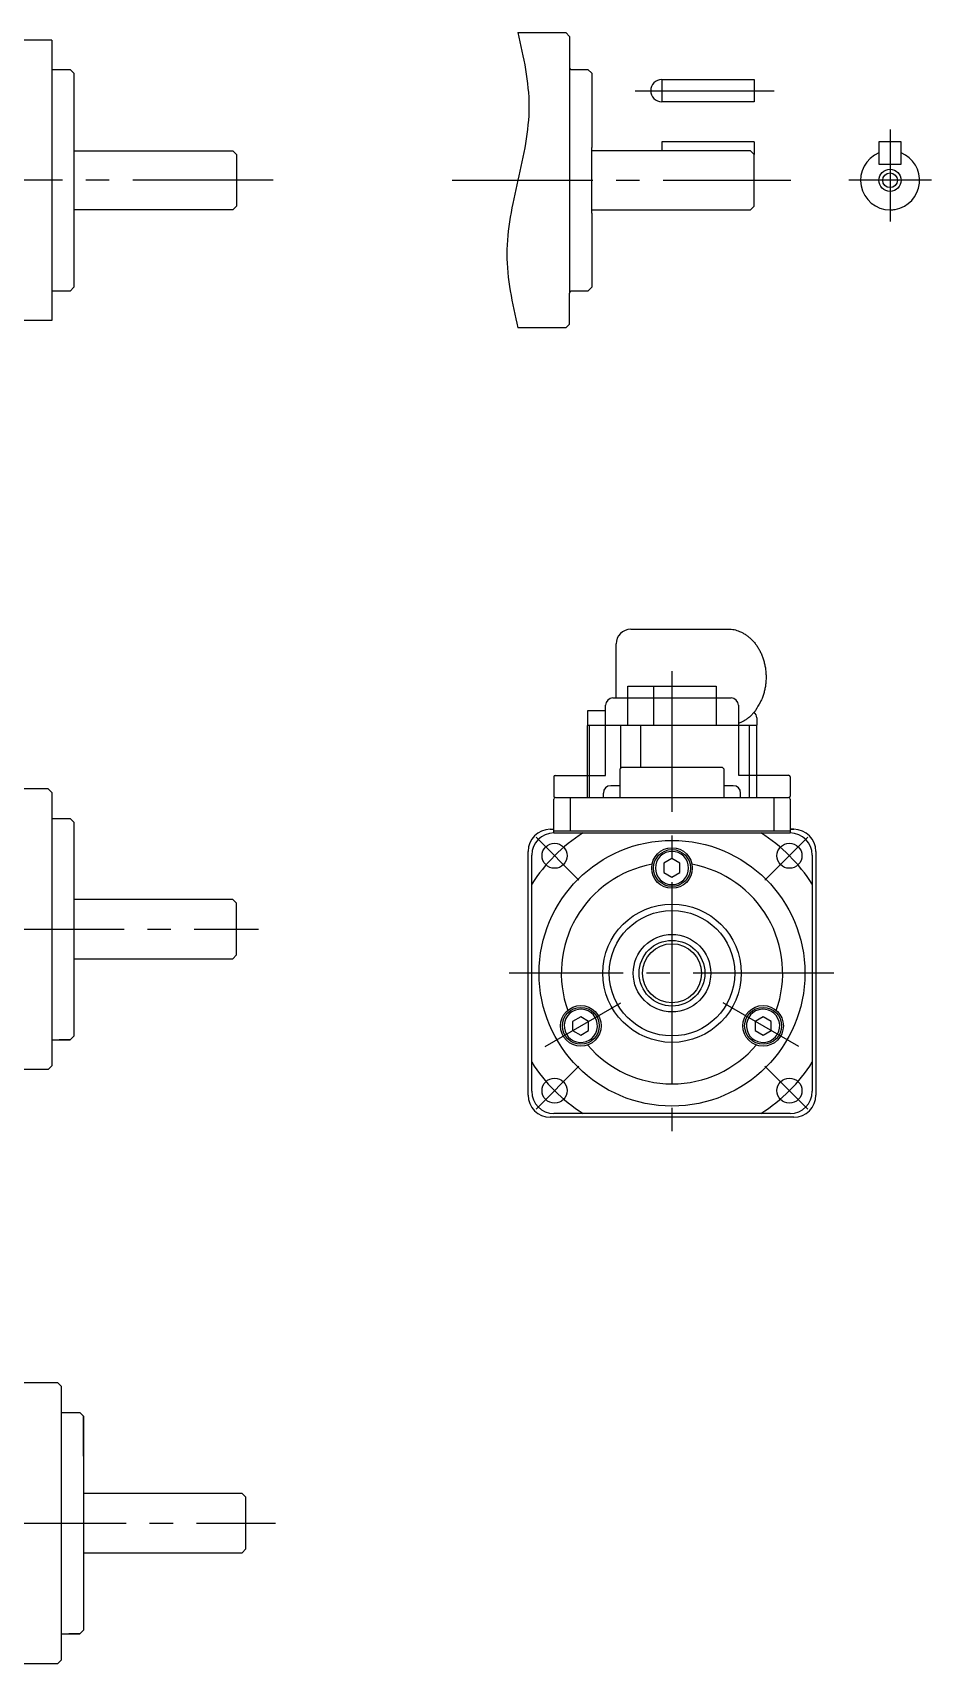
# Model space of a CAD drawing. Header units: millimetres. Extents: x -145 to 148, y -155 to 114.
# Drawn here: x 25.9 to 147.7, y -106.8 to 114.2 of the extents above; entities that cross this region are included whole.
import ezdxf

# ---------------------------------------------------------------- set-up
doc = ezdxf.new("R2010")
doc.units = ezdxf.units.MM
doc.linetypes.add('CENTER2', pattern=[28.575, 19.05, -3.175, 3.175, -3.175])

msp = doc.modelspace()

# ---------------------------------------------------------------- linework, layer by layer
at = {"color": 7, "linetype": 'Continuous'}
for p, q in [((28.55, 113.15), (22.55, 113.15)), ((28.55, 113.15), (28.55, 75.15)), ((91.68, 114.15), (98.18, 114.15)), ((98.68, 113.65), (98.18, 114.15)), ((98.68, 113.65), (98.68, 109.45)), ((28.55, 109.15), (31.05, 109.15)), ((31.05, 109.15), (31.55, 108.65)), ((31.55, 108.65), (31.55, 79.65)), ((98.68, 109.45), (98.68, 78.85)), ((98.98, 109.15), (101.18, 109.15)), ((101.68, 108.65), (101.18, 109.15)), ((101.68, 108.65), (101.68, 98.6)), ((111.18, 107.79), (123.68, 107.79)), ((111.18, 107.79), (111.18, 104.79)), ((123.68, 107.79), (123.68, 104.79)), ((123.68, 104.79), (111.18, 104.79)), ((31.55, 98.15), (53.05, 98.15)), ((53.05, 98.15), (53.55, 97.65)), ((53.55, 97.65), (53.55, 90.65)), ((101.68, 89.7), (101.68, 98.6)), ((123.18, 98.15), (101.68, 98.15)), ((111.18, 99.35), (111.18, 98.15)), ((123.68, 99.35), (111.18, 99.35)), ((123.18, 98.15), (123.68, 97.65)), ((123.68, 99.35), (123.68, 97.65)), ((123.68, 90.65), (123.68, 97.65)), ((140.6, 99.35), (140.6, 97.86)), ((143.6, 99.35), (140.6, 99.35)), ((140.6, 97.86), (140.6, 96.35)), ((143.6, 97.86), (143.6, 99.35)), ((143.6, 96.35), (143.6, 97.86)), ((140.6, 96.35), (143.6, 96.35)), ((53.55, 90.65), (53.05, 90.15)), ((123.68, 90.65), (123.18, 90.15)), ((53.05, 90.15), (31.55, 90.15)), ((101.68, 90.15), (123.18, 90.15)), ((101.68, 89.7), (101.68, 79.65)), ((31.55, 79.65), (31.05, 79.15)), ((101.18, 79.15), (101.68, 79.65)), ((31.05, 79.15), (28.55, 79.15)), ((98.68, 74.65), (98.68, 78.85)), ((101.18, 79.15), (98.98, 79.15)), ((28.55, 75.15), (22.55, 75.15)), ((98.18, 74.15), (91.68, 74.15)), ((98.18, 74.15), (98.68, 74.65)), ((106.58, 25.63), (118.54, 25.63)), ((106.58, 20.33), (106.58, 25.63)), ((110.07, 25.63), (110.07, 20.33)), ((118.54, 25.63), (118.54, 20.33)), ((101.07, 20.23), (101.07, 10.53)), ((101.17, 20.33), (123.94, 20.33)), ((124.04, 10.53), (124.04, 20.23)), ((105.56, 14.43), (105.76, 14.63)), ((105.56, 10.53), (105.56, 14.43)), ((105.76, 14.63), (119.36, 14.63)), ((119.36, 14.63), (119.56, 14.43)), ((119.56, 14.43), (119.56, 10.53)), ((28.05, 11.7), (22.55, 11.7)), ((28.05, 11.7), (28.55, 11.2)), ((28.55, 11.2), (28.55, -25.8)), ((103.26, 10.53), (103.26, 11.13)), ((105.59, 12.13), (104.26, 12.13)), ((120.86, 12.13), (119.56, 12.13)), ((121.86, 10.53), (121.86, 11.13)), ((96.56, 5.73), (96.56, 10.33)), ((96.76, 10.53), (119.56, 10.53)), ((98.76, 10.53), (98.76, 6.03)), ((119.56, 10.53), (126.06, 10.53)), ((126.06, 10.53), (128.36, 10.53)), ((126.36, 10.53), (126.36, 6.03)), ((128.56, 10.33), (128.56, 6.03)), ((28.55, 7.7), (29.55, 7.7)), ((29.55, 7.7), (31.05, 7.7)), ((29.55, 7.7), (31.05, 7.7)), ((31.55, 7.2), (31.05, 7.7)), ((31.55, 7.2), (31.05, 7.7)), ((31.55, 7.2), (31.55, -21.8)), ((31.55, 7.2), (31.55, 2.07)), ((96.06, 6.23), (96.56, 6.23)), ((96.56, 6.03), (128.56, 6.03)), ((96.56, 5.73), (128.56, 5.73)), ((128.56, 6.23), (129.06, 6.23)), ((129.06, 6.23), (128.56, 6.23)), ((128.56, 6.03), (128.56, 5.73)), ((93.06, -29.77), (93.06, 3.23)), ((93.56, -29.27), (93.56, 2.73)), ((112.56, 2.26), (111.47, 1.63)), ((113.64, 1.63), (112.56, 2.26)), ((131.56, 2.73), (131.56, -29.27)), ((132.06, 3.23), (132.06, -29.77)), ((111.47, 1.63), (111.47, 0.38)), ((111.47, 0.38), (112.56, -0.24)), ((112.56, -0.24), (113.64, 0.38)), ((113.64, 0.38), (113.64, 1.63)), ((53.05, -3.3), (31.55, -3.3)), ((53.05, -3.3), (53.55, -3.8)), ((53.55, -3.8), (53.05, -3.3)), ((53.55, -3.8), (53.05, -3.3)), ((53.05, -3.3), (53.55, -3.8)), ((53.55, -10.8), (53.55, -3.8)), ((53.55, -10.8), (53.05, -11.3)), ((31.55, -11.3), (53.05, -11.3)), ((100.19, -19.16), (99.1, -19.79)), ((99.1, -19.79), (99.1, -21.04)), ((101.27, -19.79), (100.19, -19.16)), ((101.27, -21.04), (101.27, -19.79)), ((124.92, -19.16), (123.84, -19.79)), ((123.84, -19.79), (123.84, -21.04)), ((126.01, -19.79), (124.92, -19.16)), ((126.01, -21.04), (126.01, -19.79)), ((31.05, -22.3), (31.55, -21.8)), ((99.1, -21.04), (100.19, -21.66)), ((100.19, -21.66), (101.27, -21.04)), ((123.84, -21.04), (124.92, -21.66)), ((124.92, -21.66), (126.01, -21.04)), ((28.55, -22.3), (31.05, -22.3)), ((31.05, -22.3), (29.55, -22.3)), ((28.05, -26.3), (22.55, -26.3)), ((28.05, -26.3), (28.55, -25.8)), ((129.06, -32.77), (96.06, -32.77)), ((128.56, -32.27), (96.56, -32.27)), ((29.34, -68.77), (-32.66, -68.77)), ((29.34, -68.77), (29.84, -69.27)), ((29.84, -106.27), (29.84, -69.27)), ((29.84, -72.77), (30.84, -72.77)), ((29.84, -72.77), (30.84, -72.77)), ((30.84, -72.77), (32.34, -72.77)), ((30.84, -72.77), (32.34, -72.77)), ((30.84, -72.77), (32.34, -72.77)), ((30.84, -72.77), (32.34, -72.77)), ((32.84, -73.27), (32.34, -72.77)), ((32.84, -73.27), (32.34, -72.77)), ((32.84, -73.27), (32.34, -72.77)), ((32.84, -73.27), (32.34, -72.77)), ((32.84, -78.69), (32.84, -73.27)), ((32.84, -73.27), (32.84, -78.4)), ((32.84, -73.27), (32.84, -78.4)), ((32.84, -73.27), (32.84, -78.4)), ((32.84, -73.27), (32.84, -102.27)), ((32.84, -77.27), (32.84, -78.69)), ((32.84, -78.69), (32.84, -102.27)), ((54.34, -83.77), (32.84, -83.77)), ((54.34, -83.77), (54.84, -84.27)), ((54.84, -84.27), (54.34, -83.77)), ((54.84, -91.27), (54.84, -84.27)), ((32.84, -91.77), (54.34, -91.77)), ((54.84, -91.27), (54.34, -91.77)), ((32.84, -96.85), (32.84, -98.27)), ((29.84, -102.77), (32.34, -102.77)), ((29.84, -102.77), (32.34, -102.77)), ((32.34, -102.77), (30.84, -102.77)), ((32.34, -102.77), (30.84, -102.77)), ((32.34, -102.77), (32.84, -102.27)), ((32.34, -102.77), (32.84, -102.27)), ((-32.66, -106.77), (29.34, -106.77)), ((29.34, -106.77), (29.84, -106.27))]:
    msp.add_line(p, q, dxfattribs=at)
at = {"color": 1, "linetype": 'CENTER2'}
for p, q in [((107.56, 106.29), (126.39, 106.29)), ((142.1, 101.01), (142.1, 90.15)), ((58.55, 94.15), (-68.45, 94.15)), ((82.78, 94.15), (128.68, 94.15)), ((147.7, 94.15), (136.5, 94.15)), ((142.1, 90.15), (142.1, 88.55)), ((112.56, 27.63), (112.56, -9.27)), ((94.15, 5.14), (99.96, -0.68)), ((130.96, 5.14), (125.15, -0.68)), ((-66.45, -7.3), (56.55, -7.3)), ((112.56, -9.27), (112.56, -34.77)), ((134.5, -13.27), (90.48, -13.27)), ((95.39, -23.18), (105.61, -17.29)), ((129.72, -23.18), (119.51, -17.29)), ((94.15, -31.68), (99.96, -25.87)), ((130.96, -31.68), (125.15, -25.87)), ((112.56, -27.52), (112.56, -27.52)), ((112.56, -27.52), (112.56, -27.52)), ((112.56, -27.52), (112.56, -27.52)), ((112.56, -27.52), (112.56, -27.52)), ((-66.16, -87.77), (58.84, -87.77))]:
    msp.add_line(p, q, dxfattribs=at)
at = {"color": 4, "linetype": 'Continuous'}
for p, q in [((106.98, 33.33), (120.19, 33.33)), ((104.98, 24.03), (104.98, 31.33)), ((101.16, 22.33), (103.56, 22.33)), ((101.16, 20.33), (101.16, 22.33)), ((103.56, 13.53), (103.56, 23.03)), ((104.56, 24.03), (104.98, 24.03)), ((104.98, 24.03), (120.56, 24.03)), ((121.56, 23.03), (121.56, 13.54)), ((124.05, 21.33), (124.05, 20.33)), ((96.56, 13.33), (96.56, 10.73)), ((96.74, 13.53), (103.56, 13.53)), ((121.56, 13.54), (128.36, 13.54)), ((128.56, 13.34), (128.56, 10.73)), ((96.76, 10.53), (128.36, 10.53))]:
    msp.add_line(p, q, dxfattribs=at)
at = {"color": 2, "linetype": 'Continuous'}
for p, q in [((101.34, 20.33), (101.34, 10.53)), ((105.59, 20.33), (105.59, 14.46)), ((108.32, 14.63), (108.32, 20.33)), ((123.04, 10.53), (123.04, 20.33))]:
    msp.add_line(p, q, dxfattribs=at)
msp.add_circle((142.1, 94.15), 1.5, dxfattribs=at)
at = {"color": 7, "linetype": 'Continuous'}
for centre, radius in [((142.1, 94.15), 1), ((112.56, -13.27), 18), ((96.65, 2.64), 1.7), ((112.56, 0.98), 2.75), ((112.56, 0.98), 2.5), ((128.47, 2.64), 1.7), ((112.56, -13.27), 9.37), ((112.56, -13.27), 8.5), ((112.56, -13.27), 5.25), ((112.56, -13.27), 4.45), ((112.56, -13.27), 4), ((100.21, -20.4), 2.75), ((124.9, -20.4), 2.75), ((100.21, -20.4), 2.5), ((124.9, -20.4), 2.5), ((96.65, -29.18), 1.7), ((96.65, -29.18), 1.7), ((128.47, -29.18), 1.7)]:
    msp.add_circle(centre, radius, dxfattribs=at)
for centre, radius, start, end in [((98.98, 109.45), 0.3, 180, 270), ((111.18, 106.29), 1.5, 90, 180), ((111.18, 106.29), 1.5, 180, 270), ((142.1, 94.15), 4, 112.0243, 270), ((142.1, 94.15), 4, 280.2189, 67.9757), ((142.1, 94.15), 4, 270, 280.2189), ((98.98, 78.85), 0.3, 90, 180), ((101.17, 20.23), 0.1, 90, 180), ((123.94, 20.23), 0.1, 0, 90), ((104.26, 11.13), 1, 90, 180), ((120.86, 11.13), 1, 0, 90), ((96.76, 10.33), 0.2, 90, 180), ((96.76, 10.33), 0.2, 90, 180), ((128.36, 10.33), 0.2, 0, 90), ((96.06, 3.23), 3, 90, 180), ((96.06, 3.23), 3, 90, 180), ((96.56, 2.73), 3, 90, 180), ((128.56, 2.73), 3, 0, 90), ((129.06, 3.23), 3, 0, 90), ((112.56, 0.98), 2.25, 135, 315), ((112.56, 0.98), 2.25, 315, 135), ((112.56, -13.27), 15, 100.3828, 199.6172), ((112.56, -13.27), 15, 340.3828, 79.6172), ((100.21, -20.4), 2.25, 75, 255), ((100.21, -20.4), 2.25, 255, 75), ((124.9, -20.4), 2.25, 15, 195), ((124.9, -20.4), 2.25, 195, 15), ((112.56, -13.27), 15, 220.3828, 319.6172), ((96.06, -29.77), 3, 180, 270), ((96.56, -29.27), 3, 180, 270), ((128.56, -29.27), 3, 270, 0), ((129.06, -29.77), 3, 270, 0)]:
    msp.add_arc(centre, radius, start, end, dxfattribs=at)
at = {"color": 4, "linetype": 'Continuous'}
for centre, radius, start, end in [((106.98, 31.33), 2, 90, 180), ((104.56, 23.03), 1, 90, 180), ((120.56, 23.03), 1, 0, 90), ((123.05, 21.33), 1, 0.0151, 49.7594), ((96.76, 13.33), 0.2, 92.9595, 180), ((128.36, 13.34), 0.2, 0, 90), ((96.76, 10.73), 0.2, 180, 270), ((128.36, 10.73), 0.2, 270, 0)]:
    msp.add_arc(centre, radius, start, end, dxfattribs=at)
at = {"color": 1, "linetype": 'CENTER2'}
for start, end in [(122.3875, 147.6125), (32.3875, 57.6125), (212.3875, 237.6125), (302.3875, 327.6125)]:
    msp.add_arc((112.56, -13.27), 22.5, start, end, dxfattribs=at)
at = {"color": 2, "linetype": 'Continuous'}
msp.add_open_spline([(91.68, 114.15), (92.43, 110.82), (93.93, 104.15), (91.68, 94.15), (89.43, 84.15), (90.93, 77.49), (91.68, 74.15)], degree=3, dxfattribs=at)
at = {"color": 4, "linetype": 'Continuous'}
for points, knots in [([(120.19, 33.33), (120.46, 33.33), (120.98, 33.33), (121.46, 33.13), (121.7, 33.04)], [0, 0, 0, 0, 0.799186, 1.543606, 1.543606, 1.543606, 1.543606]), ([(121.7, 33.04), (121.8, 33), (122.02, 32.91), (122.37, 32.71), (122.76, 32.46), (123.13, 32.15), (123.49, 31.8), (123.82, 31.42), (124.12, 31), (124.39, 30.55), (124.63, 30.07), (124.83, 29.57), (125, 29.05), (125.14, 28.51), (125.23, 27.95), (125.29, 27.39), (125.31, 26.83), (125.29, 26.26), (125.23, 25.7), (125.14, 25.15), (125, 24.61), (124.83, 24.04), (124.43, 23.29), (124.1, 22.71), (123.88, 22.33)], [0, 0, 0, 0, 0.327551, 0.730229, 1.210485, 1.690561, 2.190708, 2.690689, 3.211189, 3.731554, 4.270496, 4.809339, 5.362869, 5.916335, 6.479183, 7.041999, 7.608038, 8.174077, 8.736894, 9.299741, 9.853208, 10.406738, 11.072452, 12.404006, 12.404006, 12.404006, 12.404006]), ([(123.88, 22.33), (123.87, 22.31), (123.84, 22.28), (123.72, 22.12), (123.49, 21.85), (123.14, 21.5), (122.76, 21.2), (122.37, 20.94), (121.97, 20.72), (121.69, 20.62), (121.56, 20.56)], [0, 0, 0, 0, 0.057624, 0.115287, 0.615268, 1.115415, 1.595491, 2.075747, 2.516754, 2.957688, 2.957688, 2.957688, 2.957688])]:
    msp.add_open_spline(points, degree=3, knots=knots, dxfattribs=at)

doc.saveas('drawing.dxf')
